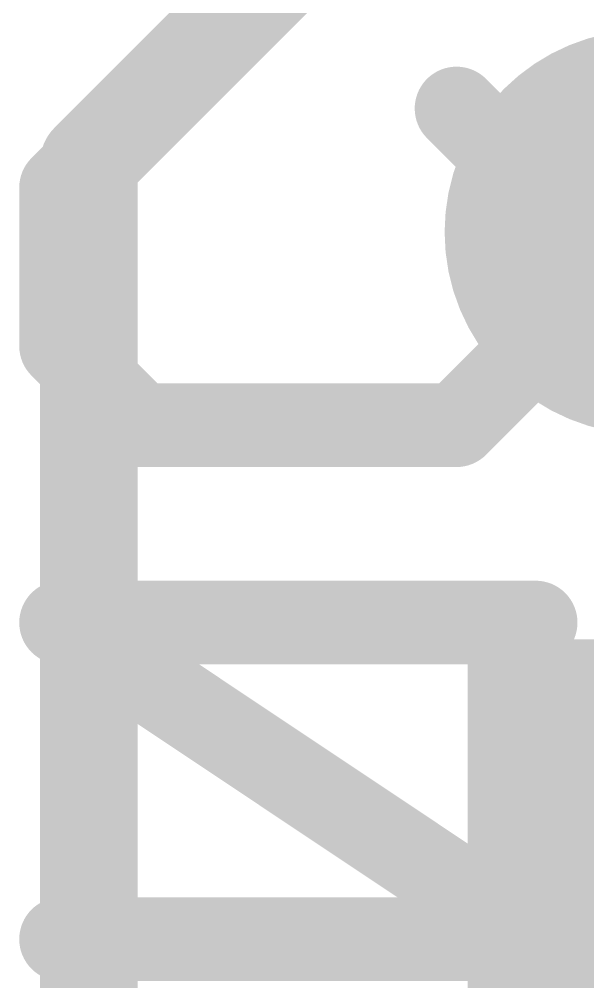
# Model space of a CAD drawing. Extents: x -34 to 73, y -25 to 40.
# Drawn here: x 8.382 to 9.417, y 20.734 to 22.485 of the extents above; entities that cross this region are included whole.
import ezdxf

# ---------------------------------------------------------------- set-up
doc = ezdxf.new("R2010")
doc.units = 0
for name, color, linetype in [('1', 12, 'CONTINUOUS'), ('18', 110, 'CONTINUOUS'), ('22', 40, 'CONTINUOUS'), ('29', 253, 'CONTINUOUS'), ('31', 253, 'CONTINUOUS'), ('51', 53, 'CONTINUOUS')]:
    doc.layers.add(name, color=color, linetype=linetype)

# ---------------------------------------------------------------- blocks, each defined once
blk = doc.blocks.new('RECT')
blk.add_solid([(-0.5, -0.5), (0.5, -0.5), (-0.5, 0.5), (0.5, 0.5)])
blk = doc.blocks.new('ROUNDV')
at = {"const_width": 0.5}
blk.add_lwpolyline([(0, -0.25, 1), (0, 0.25, 1), (0, -0.25)], format="xyb", dxfattribs=at)

msp = doc.modelspace()

# ---------------------------------------------------------------- linework, layer by layer
at = {"layer": '1', "const_width": 0.1778}
for points in [[(9.017, 22.733), (8.509, 22.225)], [(8.509, 22.225), (8.509, 18.415)]]:
    msp.add_lwpolyline(points, dxfattribs=at)
at = {"layer": '1', "const_width": 0.0889}
for points in [[(8.4776, 22.2564, 1), (8.5404, 22.1936)], [(8.5534, 22.225, 1), (8.4646, 22.225)]]:
    msp.add_lwpolyline(points, format="xyb", dxfattribs=at)
at = {"layer": '22', "const_width": 0.1524}
for points in [[(8.4582, 22.1789), (8.6023, 22.3229)], [(9.1785, 22.3229), (9.3225, 22.1789)], [(8.4582, 21.8907), (8.4582, 22.1789)], [(9.3225, 22.1789), (9.3225, 21.8907)], [(8.6023, 21.7467), (8.4582, 21.8907)], [(9.3225, 21.8907), (9.1785, 21.7467)], [(9.1785, 21.7467), (8.6023, 21.7467)], [(9.3225, 20.8112), (8.4582, 21.3874)], [(8.4582, 21.3874), (9.3225, 21.3874)], [(8.4582, 20.8112), (9.3225, 20.8112)]]:
    msp.add_lwpolyline(points, dxfattribs=at)
at = {"layer": '22', "const_width": 0.0762}
for points in [[(8.6292, 22.296, 1), (8.5753, 22.3498)], [(9.2054, 22.3498, 1), (9.1515, 22.296)], [(8.4963, 22.1789, 1), (8.4201, 22.1789)], [(9.3606, 22.1789, 1), (9.2844, 22.1789)], [(8.4313, 22.2058, 1), (8.4851, 22.1519)], [(9.2956, 22.1519, 1), (9.3495, 22.2058)], [(8.4851, 21.9177, 1), (8.4313, 21.8638)], [(9.3495, 21.8638, 1), (9.2956, 21.9177)], [(8.4201, 21.8907, 1), (8.4963, 21.8907)], [(9.2844, 21.8907, 1), (9.3606, 21.8907)], [(8.6023, 21.7848, 1), (8.6023, 21.7086)], [(8.5753, 21.7197, 1), (8.6292, 21.7736)], [(9.1515, 21.7736, 1), (9.2054, 21.7197)], [(9.1785, 21.7086, 1), (9.1785, 21.7848)], [(8.4793, 21.4191, 1), (8.4371, 21.3557)], [(8.4582, 21.4255, 1), (8.4582, 21.3493)], [(9.3225, 21.3493, 1), (9.3225, 21.4255)], [(8.4582, 20.8493, 1), (8.4582, 20.7731)], [(9.3014, 20.7795, 1), (9.3437, 20.8429)], [(9.3225, 20.7731, 1), (9.3225, 20.8493)]]:
    msp.add_lwpolyline(points, format="xyb", dxfattribs=at)

# ---------------------------------------------------------------- block references
at = {"layer": '1', "xscale": 0.6, "yscale": 1.2, "rotation": 270}
msp.add_blockref('RECT', (9.9, 20.955), dxfattribs=at)
at = {"layer": '18', "xscale": 0.7366, "yscale": 0.7366}
msp.add_blockref('ROUNDV', (9.525, 22.098), dxfattribs=at)
msp.add_blockref('ROUNDV', (9.525, 22.098), dxfattribs=at)
at = {"layer": '29', "xscale": 0.8032, "yscale": 1.4032, "rotation": 270}
msp.add_blockref('RECT', (9.9, 20.955), dxfattribs=at)
at = {"layer": '31', "xscale": 0.6, "yscale": 1.2, "rotation": 270}
msp.add_blockref('RECT', (9.9, 20.955), dxfattribs=at)
at = {"layer": '51', "xscale": 0.508, "yscale": 1.0287, "rotation": 270}
msp.add_blockref('RECT', (9.9123, 20.955), dxfattribs=at)

doc.saveas('drawing.dxf')
